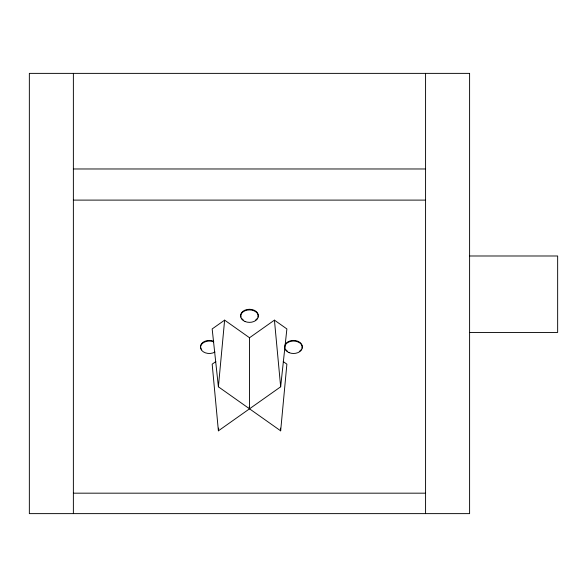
<?xml version="1.0" encoding="UTF-8"?>
<svg xmlns="http://www.w3.org/2000/svg" width="587" height="587" viewBox="0 0 587 587"><rect width="100%" height="100%" fill="white"/><g stroke="black" fill="none" stroke-linecap="round" stroke-linejoin="round"><path stroke-width="0.88" d="M283.22 361.577L286.882 364.16L280.659 430.829L218.393 386.804L224.623 320.135L249.526 337.745L249.526 408.816L249.174 407.033M249.526 337.745L274.43 320.135L286.882 328.94L280.659 386.804L218.393 430.829L218.687 428.114M224.623 320.135L212.171 328.94L218.393 386.804M215.833 361.577L212.171 364.16L218.393 430.829M73.375 168.975L425.575 168.975M73.375 200.108L425.575 200.108M469.6 255.991L557.65 255.991L557.65 332.44L469.6 332.44M73.375 493.175L425.575 493.175M280.366 428.114L280.659 430.829M274.43 320.135L280.659 386.804M425.575 73.375L425.575 513.625M73.375 73.375L73.375 513.625M240.971 317.127A8.805 6.23 0 0 1 249.475 309.283A8.805 6.23 0 0 1 257.979 317.127M257.099 318.624A8.805 6.23 0 0 1 255.705 319.915M243.245 319.915A8.805 6.23 0 0 1 241.851 318.624M284.996 345.031A8.805 6.23 0 0 1 295.782 340.629A8.805 6.23 0 0 1 302.004 348.252M301.124 349.757A8.805 6.23 0 0 1 299.73 351.048M287.27 351.048A8.805 6.23 0 0 1 285.876 349.757M201.701 349.757A8.805 6.23 0 0 1 203.102 342.243A8.805 6.23 0 0 1 213.727 341.252M214.989 352.031A8.805 6.23 0 0 1 203.285 351.796A8.805 6.23 0 0 1 202.266 343.549A8.805 6.23 0 0 1 213.727 341.876M469.6 73.375L29.35 73.375L29.35 513.625L469.6 513.625L469.6 73.375M245.072 321.529A8.805 6.23 0 0 0 258.28 316.136A8.805 6.23 0 0 0 245.072 310.743A8.805 6.23 0 0 0 245.072 321.529M289.098 352.655A8.805 6.23 0 0 0 302.305 347.262A8.805 6.23 0 0 0 289.098 341.876A8.805 6.23 0 0 0 289.098 352.655"/></g></svg>
